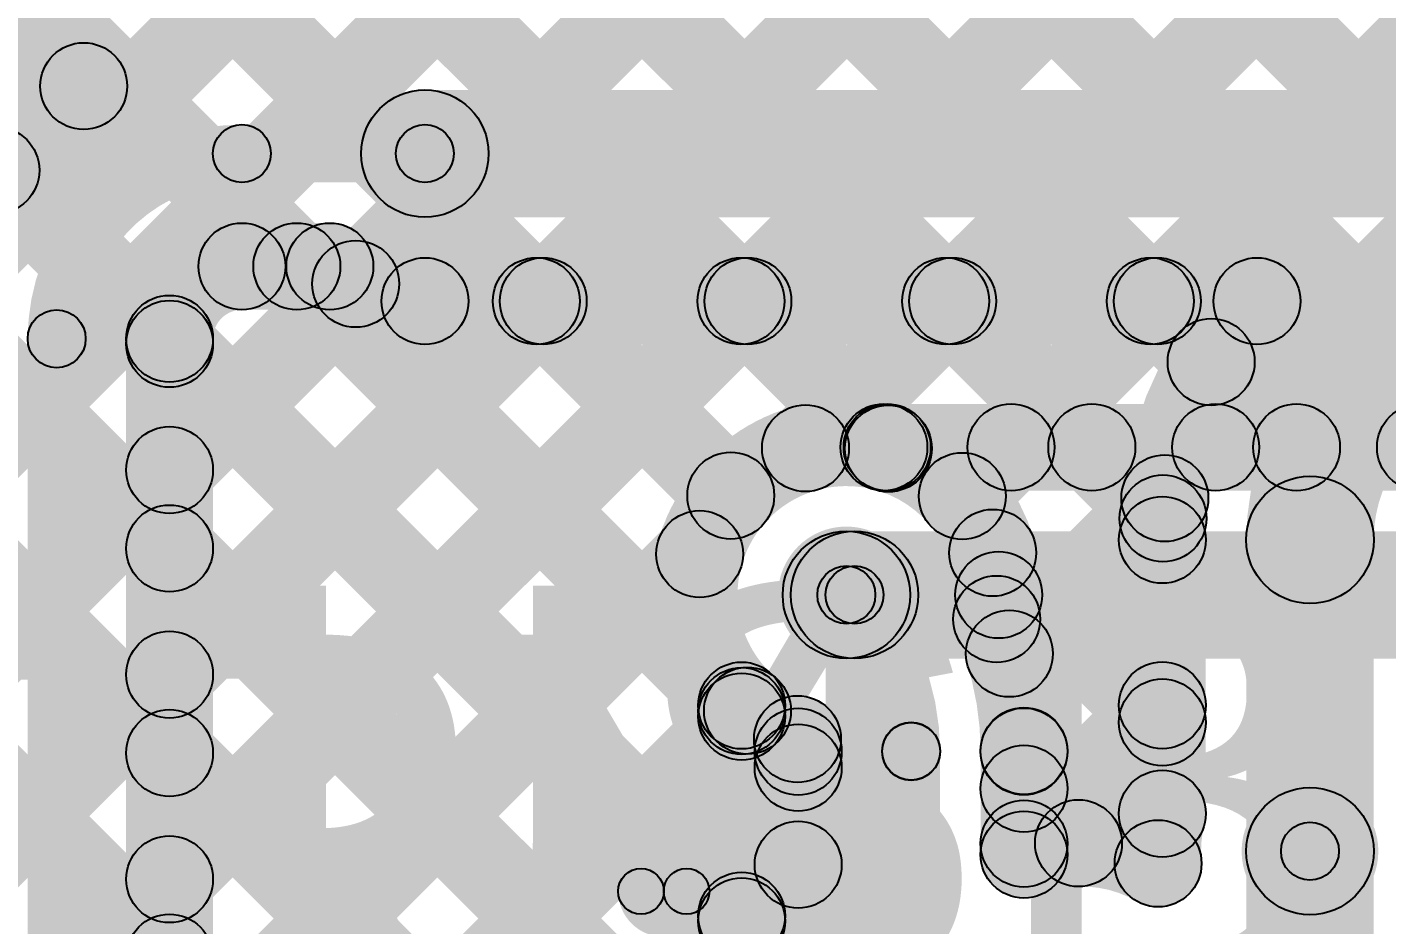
# Model space of a CAD drawing. Header units: millimetres. Extents: x 0 to 210, y 0 to 213.
# Drawn here: x 1.4473 to 1.6821, y 0.1357 to 0.2908 of the extents above; entities that cross this region are included whole.
import ezdxf

# ---------------------------------------------------------------- set-up
doc = ezdxf.new("R2010")
doc.units = ezdxf.units.MM
doc.header["$MEASUREMENT"] = 0
for name, color, linetype in [('BottomLayer', 5, 'Continuous'), ('TopLayer', 1, 'Continuous'), ('TopOverlay', 2, 'Continuous'), ('ViaHoleLayer', 16, 'Continuous')]:
    doc.layers.add(name, color=color, linetype=linetype)

# ---------------------------------------------------------------- blocks, each defined once
blk = doc.blocks.new('2305018_2_69')
at = {"layer": 'TopOverlay'}
h = blk.add_hatch(color=2, dxfattribs=at)
edge = h.paths.add_edge_path()
edge.add_arc((-0.12539, 0.12724), 0.00394, 0, 360)
h = blk.add_hatch(color=2, dxfattribs=at)
edge = h.paths.add_edge_path()
edge.add_arc((-0.11752, 0.12724), 0.00394, 0, 360)
at = {"layer": 'TopOverlay', "const_width": 0.00787}
blk.add_lwpolyline([(-0.11752, 0.12724, 1), (-0.12539, 0.12724, 1)], format="xyb", close=True, dxfattribs=at)
at = {"layer": 'TopOverlay'}
for centre in [(-0.12539, 0.12724), (-0.11752, 0.12724)]:
    blk.add_circle(centre, 0.00394, dxfattribs=at)

msp = doc.modelspace()

# ---------------------------------------------------------------- hatches: boundary and pattern name
at = {"layer": 'BottomLayer'}
for points in [[(1.3501, 0.27113), (1.34982, 0.28613), (1.45692, 0.28815), (1.4572, 0.27315)], [(1.516, 0.258), (1.516, 0.28), (1.86238, 0.28), (1.86238, 0.258)], [(1.48439, 0.264), (1.48439, 0.274), (1.516, 0.274), (1.516, 0.264)], [(1.48439, 0.242), (1.48439, 0.257), (1.49957, 0.257), (1.49957, 0.242)], [(1.48857, 0.2442), (1.49917, 0.2548), (1.58577, 0.16821), (1.57517, 0.1576)], [(1.47719, 0.20902), (1.46659, 0.21962), (1.49875, 0.25178), (1.50935, 0.24117)], [(1.516, 0.236), (1.516, 0.251), (1.65971, 0.251), (1.65971, 0.236)], [(1.47719, 0.1383), (1.46659, 0.14891), (1.56648, 0.2488), (1.57709, 0.2382)], [(1.47719, 0.17366), (1.46659, 0.18427), (1.53112, 0.2488), (1.54173, 0.2382)], [(1.52992, 0.2382), (1.54053, 0.2488), (1.57414, 0.2152), (1.56353, 0.20459)], [(1.56528, 0.2382), (1.57588, 0.2488), (1.60136, 0.22333), (1.59075, 0.21273)], [(1.58703, 0.21279), (1.57642, 0.22339), (1.60184, 0.2488), (1.61244, 0.2382)], [(1.60063, 0.2382), (1.61124, 0.2488), (1.64878, 0.21126), (1.63818, 0.20065)], [(1.61411, 0.20451), (1.6035, 0.21512), (1.63719, 0.2488), (1.6478, 0.2382)], [(1.63599, 0.2382), (1.6466, 0.2488), (1.65711, 0.23829), (1.6465, 0.22769)], [(1.46659, 0.23082), (1.47719, 0.24143), (1.58577, 0.13285), (1.57517, 0.12224)], [(1.45739, 0.06414), (1.44739, 0.06414), (1.44739, 0.237), (1.45739, 0.237)], [(1.47939, 0.10614), (1.46439, 0.10614), (1.46439, 0.237), (1.47939, 0.237)], [(1.62225, 0.1773), (1.61165, 0.1879), (1.6385, 0.21475), (1.6491, 0.20415)], [(1.46659, 0.19547), (1.47719, 0.20607), (1.58212, 0.10115), (1.57151, 0.09054)], [(1.49149, 0.11724), (1.48088, 0.12785), (1.55814, 0.2051), (1.56874, 0.1945)], [(1.60877, 0.1947), (1.61938, 0.20531), (1.64867, 0.17602), (1.63806, 0.16541)], [(1.65087, 0.15494), (1.63587, 0.15494), (1.63587, 0.20224), (1.65087, 0.20224)], [(1.67987, 0.14846), (1.65787, 0.14846), (1.65787, 0.20224), (1.67987, 0.20224)], [(1.62477, 0.14446), (1.61417, 0.15507), (1.63806, 0.17896), (1.64867, 0.16836)], [(1.52658, 0.11698), (1.51598, 0.12759), (1.56641, 0.17802), (1.57702, 0.16742)], [(1.46659, 0.16011), (1.47719, 0.17072), (1.51615, 0.13176), (1.50554, 0.12116)], [(1.58797, 0.09585), (1.57297, 0.09585), (1.57297, 0.16565), (1.58797, 0.16565)], [(1.59497, 0.16574), (1.60497, 0.16575), (1.60497, 0.16569), (1.59497, 0.16567)], [(1.60497, 0.02057), (1.59497, 0.02057), (1.59497, 0.16568), (1.60497, 0.16568)], [(1.62697, 0.14786), (1.61197, 0.14786), (1.61197, 0.16568), (1.62697, 0.16568)], [(1.61417, 0.15395), (1.62477, 0.16456), (1.63419, 0.15514), (1.62358, 0.14454)], [(1.54181, 0.09685), (1.5312, 0.10746), (1.57517, 0.15142), (1.58577, 0.14082)], [(1.67987, -0.00404), (1.65787, -0.00404), (1.65787, 0.14846), (1.67987, 0.14846)]]:
    msp.add_hatch(color=5, dxfattribs=at).paths.add_polyline_path(points)
h = msp.add_hatch(color=5, dxfattribs=at)
edge = h.paths.add_edge_path()
edge.add_arc((1.45706, 0.28065), 0.0075, 0, 360)
h = msp.add_hatch(color=5, dxfattribs=at)
edge = h.paths.add_edge_path()
edge.add_arc((1.45706, 0.28065), 0.0075, 0, 360)
h = msp.add_hatch(color=5, dxfattribs=at)
edge = h.paths.add_edge_path()
edge.add_arc((1.516, 0.269), 0.011, 0, 360)
h = msp.add_hatch(color=5, dxfattribs=at)
edge = h.paths.add_edge_path()
edge.add_arc((1.44191, 0.26611), 0.0075, 0, 360)
h = msp.add_hatch(color=5, dxfattribs=at)
edge = h.paths.add_edge_path()
edge.add_arc((1.48439, 0.269), 0.005, 0, 360)
h = msp.add_hatch(color=5, dxfattribs=at)
edge = h.paths.add_edge_path()
edge.add_arc((1.48439, 0.269), 0.005, 0, 360)
h = msp.add_hatch(color=5, dxfattribs=at)
edge = h.paths.add_edge_path()
edge.add_arc((1.516, 0.269), 0.005, 0, 360)
h = msp.add_hatch(color=5, dxfattribs=at)
edge = h.paths.add_edge_path()
edge.add_arc((1.48439, 0.2495), 0.0075, 0, 360)
h = msp.add_hatch(color=5, dxfattribs=at)
edge = h.paths.add_edge_path()
edge.add_arc((1.48439, 0.2495), 0.0075, 0, 360)
h = msp.add_hatch(color=5, dxfattribs=at)
edge = h.paths.add_edge_path()
edge.add_arc((1.49387, 0.2495), 0.0075, 0, 360)
h = msp.add_hatch(color=5, dxfattribs=at)
edge = h.paths.add_edge_path()
edge.add_arc((1.49957, 0.2495), 0.0075, 0, 360)
h = msp.add_hatch(color=5, dxfattribs=at)
edge = h.paths.add_edge_path()
edge.add_arc((1.49957, 0.2495), 0.0075, 0, 360)
h = msp.add_hatch(color=5, dxfattribs=at)
edge = h.paths.add_edge_path()
edge.add_arc((1.50405, 0.24648), 0.0075, 0, 360)
h = msp.add_hatch(color=5, dxfattribs=at)
edge = h.paths.add_edge_path()
edge.add_arc((1.516, 0.2435), 0.0075, 0, 360)
h = msp.add_hatch(color=5, dxfattribs=at)
edge = h.paths.add_edge_path()
edge.add_arc((1.516, 0.2435), 0.0075, 0, 360)
h = msp.add_hatch(color=5, dxfattribs=at)
edge = h.paths.add_edge_path()
edge.add_arc((1.53523, 0.2435), 0.0075, 0, 360)
h = msp.add_hatch(color=5, dxfattribs=at)
edge = h.paths.add_edge_path()
edge.add_arc((1.53643, 0.2435), 0.0075, 0, 360)
h = msp.add_hatch(color=5, dxfattribs=at)
edge = h.paths.add_edge_path()
edge.add_arc((1.57058, 0.2435), 0.0075, 0, 360)
h = msp.add_hatch(color=5, dxfattribs=at)
edge = h.paths.add_edge_path()
edge.add_arc((1.57178, 0.2435), 0.0075, 0, 360)
h = msp.add_hatch(color=5, dxfattribs=at)
edge = h.paths.add_edge_path()
edge.add_arc((1.60594, 0.2435), 0.0075, 0, 360)
h = msp.add_hatch(color=5, dxfattribs=at)
edge = h.paths.add_edge_path()
edge.add_arc((1.60714, 0.2435), 0.0075, 0, 360)
h = msp.add_hatch(color=5, dxfattribs=at)
edge = h.paths.add_edge_path()
edge.add_arc((1.64129, 0.2435), 0.0075, 0, 360)
h = msp.add_hatch(color=5, dxfattribs=at)
edge = h.paths.add_edge_path()
edge.add_arc((1.64249, 0.2435), 0.0075, 0, 360)
h = msp.add_hatch(color=5, dxfattribs=at)
edge = h.paths.add_edge_path()
edge.add_arc((1.65971, 0.2435), 0.0075, 0, 360)
h = msp.add_hatch(color=5, dxfattribs=at)
edge = h.paths.add_edge_path()
edge.add_arc((1.65971, 0.2435), 0.0075, 0, 360)
h = msp.add_hatch(color=5, dxfattribs=at)
edge = h.paths.add_edge_path()
edge.add_arc((1.47189, 0.237), 0.0075, 0, 360)
h = msp.add_hatch(color=5, dxfattribs=at)
edge = h.paths.add_edge_path()
edge.add_arc((1.47189, 0.237), 0.0075, 0, 360)
h = msp.add_hatch(color=5, dxfattribs=at)
edge = h.paths.add_edge_path()
edge.add_arc((1.45239, 0.237), 0.005, 0, 360)
h = msp.add_hatch(color=5, dxfattribs=at)
edge = h.paths.add_edge_path()
edge.add_arc((1.45239, 0.237), 0.005, 0, 360)
h = msp.add_hatch(color=5, dxfattribs=at)
edge = h.paths.add_edge_path()
edge.add_arc((1.47189, 0.23612), 0.0075, 0, 360)
h = msp.add_hatch(color=5, dxfattribs=at)
edge = h.paths.add_edge_path()
edge.add_arc((1.6518, 0.23299), 0.0075, 0, 360)
h = msp.add_hatch(color=5, dxfattribs=at)
edge = h.paths.add_edge_path()
edge.add_arc((1.58173, 0.21809), 0.0075, 0, 360)
h = msp.add_hatch(color=5, dxfattribs=at)
edge = h.paths.add_edge_path()
edge.add_arc((1.59605, 0.21803), 0.0075, 0, 360)
h = msp.add_hatch(color=5, dxfattribs=at)
edge = h.paths.add_edge_path()
edge.add_arc((1.47189, 0.21432), 0.0075, 0, 360)
h = msp.add_hatch(color=5, dxfattribs=at)
edge = h.paths.add_edge_path()
edge.add_arc((1.56883, 0.20989), 0.0075, 0, 360)
h = msp.add_hatch(color=5, dxfattribs=at)
edge = h.paths.add_edge_path()
edge.add_arc((1.60881, 0.20981), 0.0075, 0, 360)
h = msp.add_hatch(color=5, dxfattribs=at)
edge = h.paths.add_edge_path()
edge.add_arc((1.6438, 0.20945), 0.0075, 0, 360)
h = msp.add_hatch(color=5, dxfattribs=at)
edge = h.paths.add_edge_path()
edge.add_arc((1.64348, 0.20596), 0.0075, 0, 360)
h = msp.add_hatch(color=5, dxfattribs=at)
edge = h.paths.add_edge_path()
edge.add_arc((1.66887, 0.20224), 0.011, 0, 360)
h = msp.add_hatch(color=5, dxfattribs=at)
edge = h.paths.add_edge_path()
edge.add_arc((1.66887, 0.20224), 0.011, 0, 360)
h = msp.add_hatch(color=5, dxfattribs=at)
edge = h.paths.add_edge_path()
edge.add_arc((1.64337, 0.20224), 0.0075, 0, 360)
h = msp.add_hatch(color=5, dxfattribs=at)
edge = h.paths.add_edge_path()
edge.add_arc((1.64337, 0.20224), 0.0075, 0, 360)
h = msp.add_hatch(color=5, dxfattribs=at)
edge = h.paths.add_edge_path()
edge.add_arc((1.47189, 0.20077), 0.0075, 0, 360)
h = msp.add_hatch(color=5, dxfattribs=at)
edge = h.paths.add_edge_path()
edge.add_arc((1.56344, 0.1998), 0.0075, 0, 360)
h = msp.add_hatch(color=5, dxfattribs=at)
edge = h.paths.add_edge_path()
edge.add_arc((1.61407, 0.20001), 0.0075, 0, 360)
h = msp.add_hatch(color=5, dxfattribs=at)
edge = h.paths.add_edge_path()
edge.add_arc((1.58879, 0.19274), 0.01181, 0, 360)
h = msp.add_hatch(color=5, dxfattribs=at)
edge = h.paths.add_edge_path()
edge.add_arc((1.6151, 0.19274), 0.0075, 0, 360)
h = msp.add_hatch(color=5, dxfattribs=at)
edge = h.paths.add_edge_path()
edge.add_arc((1.6151, 0.19274), 0.0075, 0, 360)
h = msp.add_hatch(color=5, dxfattribs=at)
edge = h.paths.add_edge_path()
edge.add_arc((1.58879, 0.19274), 0.005, 0, 360)
h = msp.add_hatch(color=5, dxfattribs=at)
edge = h.paths.add_edge_path()
edge.add_arc((1.61476, 0.18856), 0.0075, 0, 360)
h = msp.add_hatch(color=5, dxfattribs=at)
edge = h.paths.add_edge_path()
edge.add_arc((1.61476, 0.18856), 0.0075, 0, 360)
h = msp.add_hatch(color=5, dxfattribs=at)
edge = h.paths.add_edge_path()
edge.add_arc((1.61695, 0.1826), 0.0075, 0, 360)
h = msp.add_hatch(color=5, dxfattribs=at)
edge = h.paths.add_edge_path()
edge.add_arc((1.47189, 0.17896), 0.0075, 0, 360)
h = msp.add_hatch(color=5, dxfattribs=at)
edge = h.paths.add_edge_path()
edge.add_arc((1.64337, 0.17366), 0.0075, 0, 360)
h = msp.add_hatch(color=5, dxfattribs=at)
edge = h.paths.add_edge_path()
edge.add_arc((1.57171, 0.17272), 0.0075, 0, 360)
h = msp.add_hatch(color=5, dxfattribs=at)
edge = h.paths.add_edge_path()
edge.add_arc((1.64337, 0.17072), 0.0075, 0, 360)
h = msp.add_hatch(color=5, dxfattribs=at)
edge = h.paths.add_edge_path()
edge.add_arc((1.58035, 0.16782), 0.0075, 0, 360)
h = msp.add_hatch(color=5, dxfattribs=at)
edge = h.paths.add_edge_path()
edge.add_arc((1.47189, 0.16541), 0.0075, 0, 360)
h = msp.add_hatch(color=5, dxfattribs=at)
edge = h.paths.add_edge_path()
edge.add_arc((1.58047, 0.16565), 0.0075, 0, 360)
h = msp.add_hatch(color=5, dxfattribs=at)
edge = h.paths.add_edge_path()
edge.add_arc((1.61947, 0.16577), 0.0075, 0, 360)
h = msp.add_hatch(color=5, dxfattribs=at)
edge = h.paths.add_edge_path()
edge.add_arc((1.61947, 0.16568), 0.0075, 0, 360)
h = msp.add_hatch(color=5, dxfattribs=at)
edge = h.paths.add_edge_path()
edge.add_arc((1.58047, 0.1629), 0.0075, 0, 360)
h = msp.add_hatch(color=5, dxfattribs=at)
edge = h.paths.add_edge_path()
edge.add_arc((1.59997, 0.16574), 0.005, 0, 360)
h = msp.add_hatch(color=5, dxfattribs=at)
edge = h.paths.add_edge_path()
edge.add_arc((1.59997, 0.16574), 0.005, 0, 360)
h = msp.add_hatch(color=5, dxfattribs=at)
edge = h.paths.add_edge_path()
edge.add_arc((1.59997, 0.16568), 0.005, 0, 360)
h = msp.add_hatch(color=5, dxfattribs=at)
edge = h.paths.add_edge_path()
edge.add_arc((1.59997, 0.16568), 0.005, 0, 360)
h = msp.add_hatch(color=5, dxfattribs=at)
edge = h.paths.add_edge_path()
edge.add_arc((1.61947, 0.15926), 0.0075, 0, 360)
h = msp.add_hatch(color=5, dxfattribs=at)
edge = h.paths.add_edge_path()
edge.add_arc((1.64337, 0.15494), 0.0075, 0, 360)
h = msp.add_hatch(color=5, dxfattribs=at)
edge = h.paths.add_edge_path()
edge.add_arc((1.64337, 0.15494), 0.0075, 0, 360)
h = msp.add_hatch(color=5, dxfattribs=at)
edge = h.paths.add_edge_path()
edge.add_arc((1.66887, 0.14846), 0.01181, 0, 360)
h = msp.add_hatch(color=5, dxfattribs=at)
edge = h.paths.add_edge_path()
edge.add_arc((1.66887, 0.14846), 0.011, 0, 360)
h = msp.add_hatch(color=5, dxfattribs=at)
edge = h.paths.add_edge_path()
edge.add_arc((1.66887, 0.14846), 0.011, 0, 360)
h = msp.add_hatch(color=5, dxfattribs=at)
edge = h.paths.add_edge_path()
edge.add_arc((1.61947, 0.14976), 0.0075, 0, 360)
h = msp.add_hatch(color=5, dxfattribs=at)
edge = h.paths.add_edge_path()
edge.add_arc((1.61947, 0.14786), 0.0075, 0, 360)
h = msp.add_hatch(color=5, dxfattribs=at)
edge = h.paths.add_edge_path()
edge.add_arc((1.61947, 0.14786), 0.0075, 0, 360)
h = msp.add_hatch(color=5, dxfattribs=at)
edge = h.paths.add_edge_path()
edge.add_arc((1.62889, 0.14984), 0.0075, 0, 360)
h = msp.add_hatch(color=5, dxfattribs=at)
edge = h.paths.add_edge_path()
edge.add_arc((1.58047, 0.14612), 0.0075, 0, 360)
h = msp.add_hatch(color=5, dxfattribs=at)
edge = h.paths.add_edge_path()
edge.add_arc((1.64264, 0.14633), 0.0075, 0, 360)
h = msp.add_hatch(color=5, dxfattribs=at)
edge = h.paths.add_edge_path()
edge.add_arc((1.64264, 0.14633), 0.0075, 0, 360)
h = msp.add_hatch(color=5, dxfattribs=at)
edge = h.paths.add_edge_path()
edge.add_arc((1.47189, 0.14361), 0.0075, 0, 360)
h = msp.add_hatch(color=5, dxfattribs=at)
edge = h.paths.add_edge_path()
edge.add_arc((1.47189, 0.13006), 0.0075, 0, 360)
at = {"layer": 'TopLayer'}
for points in [[(0.96815, 0.6232), (0.97875, 0.6338), (1.48747, 0.12509), (1.47686, 0.11448)], [(1.35688, 0.58802), (1.36748, 0.59863), (1.74256, 0.22355), (1.73196, 0.21294)], [(1.3632, 0.54634), (1.3738, 0.55695), (1.70721, 0.22355), (1.6966, 0.21294)], [(1.3632, 0.51099), (1.3738, 0.5216), (1.67185, 0.22355), (1.66125, 0.21294)], [(1.3632, 0.47563), (1.3738, 0.48624), (1.6365, 0.22355), (1.62589, 0.21294)], [(1.3632, 0.44028), (1.3738, 0.45088), (1.60114, 0.22355), (1.59054, 0.21294)], [(1.14663, -0.01548), (1.13602, -0.00488), (1.5642, 0.4233), (1.5748, 0.41269)], [(1.3632, 0.40492), (1.3738, 0.41553), (1.57414, 0.2152), (1.56353, 0.20459)], [(1.24737, 0.0499), (1.23676, 0.06051), (1.56906, 0.3928), (1.57967, 0.3822)], [(1.28195, 0.04913), (1.27135, 0.05974), (1.60441, 0.3928), (1.61502, 0.3822)], [(1.31761, 0.04943), (1.30701, 0.06004), (1.63977, 0.3928), (1.65038, 0.3822)], [(1.35297, 0.04943), (1.34236, 0.06004), (1.67512, 0.3928), (1.68573, 0.3822)], [(1.3632, 0.36957), (1.3738, 0.38017), (1.57601, 0.17797), (1.5654, 0.16736)], [(1.38832, 0.04943), (1.37772, 0.06004), (1.66364, 0.34596), (1.67424, 0.33535)], [(1.3632, 0.33421), (1.3738, 0.34482), (1.57601, 0.14261), (1.5654, 0.13201)], [(1.62254, 0.21294), (1.61193, 0.22355), (1.72488, 0.33649), (1.73549, 0.32589)], [(1.58703, 0.21279), (1.57642, 0.22339), (1.68706, 0.33403), (1.69767, 0.32342)], [(1.65789, 0.21294), (1.64729, 0.22355), (1.74516, 0.32142), (1.75577, 0.31081)], [(1.364, 0.29805), (1.37461, 0.30866), (1.56449, 0.11878), (1.55388, 0.10817)], [(1.35081, 0.27589), (1.36142, 0.28649), (1.51615, 0.13176), (1.50554, 0.12116)], [(1.59527, 0.21074), (1.59527, 0.22574), (1.73721, 0.22574), (1.73721, 0.21074)], [(1.49149, 0.11724), (1.48088, 0.12785), (1.55814, 0.2051), (1.56874, 0.1945)], [(1.58879, 0.18174), (1.58879, 0.20374), (1.5902, 0.20374), (1.5902, 0.18174)], [(1.5902, 0.18174), (1.5902, 0.20374), (1.73721, 0.20374), (1.73721, 0.18174)], [(1.5952, 0.09098), (1.5852, 0.09098), (1.5852, 0.19274), (1.5952, 0.19274)], [(1.52658, 0.11698), (1.51598, 0.12759), (1.5654, 0.17701), (1.57601, 0.16641)], [(1.5782, 0.11348), (1.5632, 0.11348), (1.5632, 0.17363), (1.5782, 0.17363)], [(1.67387, 0.08121), (1.66387, 0.08121), (1.66387, 0.14846), (1.67387, 0.14846)], [(1.55313, 0.10817), (1.54252, 0.11878), (1.5654, 0.14166), (1.57601, 0.13105)]]:
    msp.add_hatch(color=1, dxfattribs=at).paths.add_polyline_path(points)
h = msp.add_hatch(color=1, dxfattribs=at)
edge = h.paths.add_edge_path()
edge.add_arc((1.58173, 0.21809), 0.0075, 0, 360)
h = msp.add_hatch(color=1, dxfattribs=at)
edge = h.paths.add_edge_path()
edge.add_arc((1.59527, 0.21824), 0.0075, 0, 360)
h = msp.add_hatch(color=1, dxfattribs=at)
edge = h.paths.add_edge_path()
edge.add_arc((1.59527, 0.21824), 0.0075, 0, 360)
h = msp.add_hatch(color=1, dxfattribs=at)
edge = h.paths.add_edge_path()
edge.add_arc((1.59584, 0.21824), 0.0075, 0, 360)
h = msp.add_hatch(color=1, dxfattribs=at)
edge = h.paths.add_edge_path()
edge.add_arc((1.61724, 0.21824), 0.0075, 0, 360)
h = msp.add_hatch(color=1, dxfattribs=at)
edge = h.paths.add_edge_path()
edge.add_arc((1.63119, 0.21824), 0.0075, 0, 360)
h = msp.add_hatch(color=1, dxfattribs=at)
edge = h.paths.add_edge_path()
edge.add_arc((1.65259, 0.21824), 0.0075, 0, 360)
h = msp.add_hatch(color=1, dxfattribs=at)
edge = h.paths.add_edge_path()
edge.add_arc((1.66655, 0.21824), 0.0075, 0, 360)
h = msp.add_hatch(color=1, dxfattribs=at)
edge = h.paths.add_edge_path()
edge.add_arc((1.68795, 0.21824), 0.0075, 0, 360)
h = msp.add_hatch(color=1, dxfattribs=at)
edge = h.paths.add_edge_path()
edge.add_arc((1.56883, 0.20989), 0.0075, 0, 360)
h = msp.add_hatch(color=1, dxfattribs=at)
edge = h.paths.add_edge_path()
edge.add_arc((1.56344, 0.1998), 0.0075, 0, 360)
h = msp.add_hatch(color=1, dxfattribs=at)
edge = h.paths.add_edge_path()
edge.add_arc((1.58879, 0.19274), 0.01181, 0, 360)
h = msp.add_hatch(color=1, dxfattribs=at)
edge = h.paths.add_edge_path()
edge.add_arc((1.58879, 0.19274), 0.011, 0, 360)
h = msp.add_hatch(color=1, dxfattribs=at)
edge = h.paths.add_edge_path()
edge.add_arc((1.5902, 0.19274), 0.011, 0, 360)
h = msp.add_hatch(color=1, dxfattribs=at)
edge = h.paths.add_edge_path()
edge.add_arc((1.5902, 0.19274), 0.011, 0, 360)
h = msp.add_hatch(color=1, dxfattribs=at)
edge = h.paths.add_edge_path()
edge.add_arc((1.5902, 0.19274), 0.005, 0, 360)
h = msp.add_hatch(color=1, dxfattribs=at)
edge = h.paths.add_edge_path()
edge.add_arc((1.5707, 0.17363), 0.0075, 0, 360)
h = msp.add_hatch(color=1, dxfattribs=at)
edge = h.paths.add_edge_path()
edge.add_arc((1.5707, 0.17363), 0.0075, 0, 360)
h = msp.add_hatch(color=1, dxfattribs=at)
edge = h.paths.add_edge_path()
edge.add_arc((1.5707, 0.17267), 0.0075, 0, 360)
h = msp.add_hatch(color=1, dxfattribs=at)
edge = h.paths.add_edge_path()
edge.add_arc((1.5707, 0.17171), 0.0075, 0, 360)
h = msp.add_hatch(color=1, dxfattribs=at)
edge = h.paths.add_edge_path()
edge.add_arc((1.66887, 0.14846), 0.01181, 0, 360)
h = msp.add_hatch(color=1, dxfattribs=at)
edge = h.paths.add_edge_path()
edge.add_arc((1.66887, 0.14846), 0.005, 0, 360)
h = msp.add_hatch(color=1, dxfattribs=at)
edge = h.paths.add_edge_path()
edge.add_arc((1.5707, 0.13731), 0.0075, 0, 360)
h = msp.add_hatch(color=1, dxfattribs=at)
edge = h.paths.add_edge_path()
edge.add_arc((1.5707, 0.13636), 0.0075, 0, 360)
at = {"layer": 'ViaHoleLayer'}
h = msp.add_hatch(color=16, dxfattribs=at)
edge = h.paths.add_edge_path()
edge.add_arc((1.58879, 0.19274), 0.00591, 0, 360)
h = msp.add_hatch(color=16, dxfattribs=at)
edge = h.paths.add_edge_path()
edge.add_arc((1.66887, 0.14846), 0.00591, 0, 360)

# ---------------------------------------------------------------- linework, layer by layer
at = {"layer": 'BottomLayer'}
for points, const_width in [([(1.43289, 0.237, -0.258385), (1.45706, 0.28065)], 0.015), ([(1.45239, 0.237, -0.414214), (1.48439, 0.269)], 0.01), ([(1.47189, 0.237, -0.414214), (1.48439, 0.2495)], 0.015), ([(1.516, 0.2435, -0.176863), (1.49957, 0.2495)], 0.015), ([(1.64337, 0.20224, -0.190817), (1.65971, 0.2435)], 0.015), ([(1.66887, 0.20224, -0.414214), (1.70363, 0.237)], 0.022), ([(1.58035, 0.16782, -1.948028), (1.6151, 0.19274)], 0.015), ([(1.6151, 0.19274, -0.039892), (1.61476, 0.18856)], 0.015), ([(1.58879, 0.19274, -0.198912), (1.59997, 0.16574)], 0.01), ([(1.61476, 0.18856, -0.101902), (1.61947, 0.16577)], 0.015), ([(1.64264, 0.14633, -0.082676), (1.64337, 0.15494)], 0.015), ([(1.61947, 0.14786, -0.232604), (1.64264, 0.14633)], 0.015)]:
    msp.add_lwpolyline(points, format="xyb", dxfattribs=dict(at, const_width=const_width))
for centre, radius in [((1.45706, 0.28065), 0.0075), ((1.45706, 0.28065), 0.0075), ((1.516, 0.269), 0.011), ((1.44191, 0.26611), 0.0075), ((1.48439, 0.269), 0.005), ((1.48439, 0.269), 0.005), ((1.516, 0.269), 0.005), ((1.48439, 0.2495), 0.0075), ((1.48439, 0.2495), 0.0075), ((1.49387, 0.2495), 0.0075), ((1.49957, 0.2495), 0.0075), ((1.49957, 0.2495), 0.0075), ((1.50405, 0.24648), 0.0075), ((1.516, 0.2435), 0.0075), ((1.516, 0.2435), 0.0075), ((1.53523, 0.2435), 0.0075), ((1.53643, 0.2435), 0.0075), ((1.57058, 0.2435), 0.0075), ((1.57178, 0.2435), 0.0075), ((1.60594, 0.2435), 0.0075), ((1.60714, 0.2435), 0.0075), ((1.64129, 0.2435), 0.0075), ((1.64249, 0.2435), 0.0075), ((1.65971, 0.2435), 0.0075), ((1.65971, 0.2435), 0.0075), ((1.47189, 0.237), 0.0075), ((1.47189, 0.237), 0.0075), ((1.45239, 0.237), 0.005), ((1.45239, 0.237), 0.005), ((1.47189, 0.23612), 0.0075), ((1.6518, 0.23299), 0.0075), ((1.58173, 0.21809), 0.0075), ((1.59605, 0.21803), 0.0075), ((1.47189, 0.21432), 0.0075), ((1.56883, 0.20989), 0.0075), ((1.60881, 0.20981), 0.0075), ((1.6438, 0.20945), 0.0075), ((1.64348, 0.20596), 0.0075), ((1.66887, 0.20224), 0.011), ((1.66887, 0.20224), 0.011), ((1.64337, 0.20224), 0.0075), ((1.64337, 0.20224), 0.0075), ((1.47189, 0.20077), 0.0075), ((1.56344, 0.1998), 0.0075), ((1.61407, 0.20001), 0.0075), ((1.6151, 0.19274), 0.0075), ((1.6151, 0.19274), 0.0075), ((1.58879, 0.19274), 0.005), ((1.61476, 0.18856), 0.0075), ((1.61476, 0.18856), 0.0075), ((1.61695, 0.1826), 0.0075), ((1.47189, 0.17896), 0.0075), ((1.64337, 0.17366), 0.0075), ((1.57171, 0.17272), 0.0075), ((1.64337, 0.17072), 0.0075), ((1.58035, 0.16782), 0.0075), ((1.47189, 0.16541), 0.0075), ((1.58047, 0.16565), 0.0075), ((1.61947, 0.16577), 0.0075), ((1.61947, 0.16568), 0.0075), ((1.58047, 0.1629), 0.0075), ((1.59997, 0.16574), 0.005), ((1.59997, 0.16574), 0.005), ((1.59997, 0.16568), 0.005), ((1.59997, 0.16568), 0.005), ((1.61947, 0.15926), 0.0075), ((1.64337, 0.15494), 0.0075), ((1.64337, 0.15494), 0.0075), ((1.66887, 0.14846), 0.011), ((1.66887, 0.14846), 0.011), ((1.61947, 0.14976), 0.0075), ((1.61947, 0.14786), 0.0075), ((1.61947, 0.14786), 0.0075), ((1.62889, 0.14984), 0.0075), ((1.58047, 0.14612), 0.0075), ((1.64264, 0.14633), 0.0075), ((1.64264, 0.14633), 0.0075), ((1.47189, 0.14361), 0.0075), ((1.47189, 0.13006), 0.0075)]:
    msp.add_circle(centre, radius, dxfattribs=at)
at = {"layer": 'TopLayer', "const_width": 0.015}
msp.add_lwpolyline([(1.5707, 0.17363, -0.773265), (1.59527, 0.21824)], format="xyb", dxfattribs=at)
at = {"layer": 'TopLayer'}
for centre, radius in [((1.58173, 0.21809), 0.0075), ((1.59527, 0.21824), 0.0075), ((1.59527, 0.21824), 0.0075), ((1.59584, 0.21824), 0.0075), ((1.61724, 0.21824), 0.0075), ((1.63119, 0.21824), 0.0075), ((1.65259, 0.21824), 0.0075), ((1.66655, 0.21824), 0.0075), ((1.68795, 0.21824), 0.0075), ((1.56883, 0.20989), 0.0075), ((1.56344, 0.1998), 0.0075), ((1.58879, 0.19274), 0.011), ((1.5902, 0.19274), 0.011), ((1.5902, 0.19274), 0.011), ((1.5902, 0.19274), 0.005), ((1.5707, 0.17363), 0.0075), ((1.5707, 0.17363), 0.0075), ((1.5707, 0.17267), 0.0075), ((1.5707, 0.17171), 0.0075), ((1.66887, 0.14846), 0.005), ((1.5707, 0.13731), 0.0075), ((1.5707, 0.13636), 0.0075)]:
    msp.add_circle(centre, radius, dxfattribs=at)

# ---------------------------------------------------------------- block references
at = {"rotation": 360}
msp.add_blockref('2305018_2_69', (1.67871, 0.01428), dxfattribs=at)

# ---------------------------------------------------------------- texts
at = {"layer": 'TopOverlay'}
for s, p in [('USB', (1.48297, 0.12436)), ('BATTERY', (1.159, 0.11587))]:
    msp.add_text(s, height=0.07, rotation=360, dxfattribs=at).set_placement(p)

doc.saveas('drawing.dxf')
